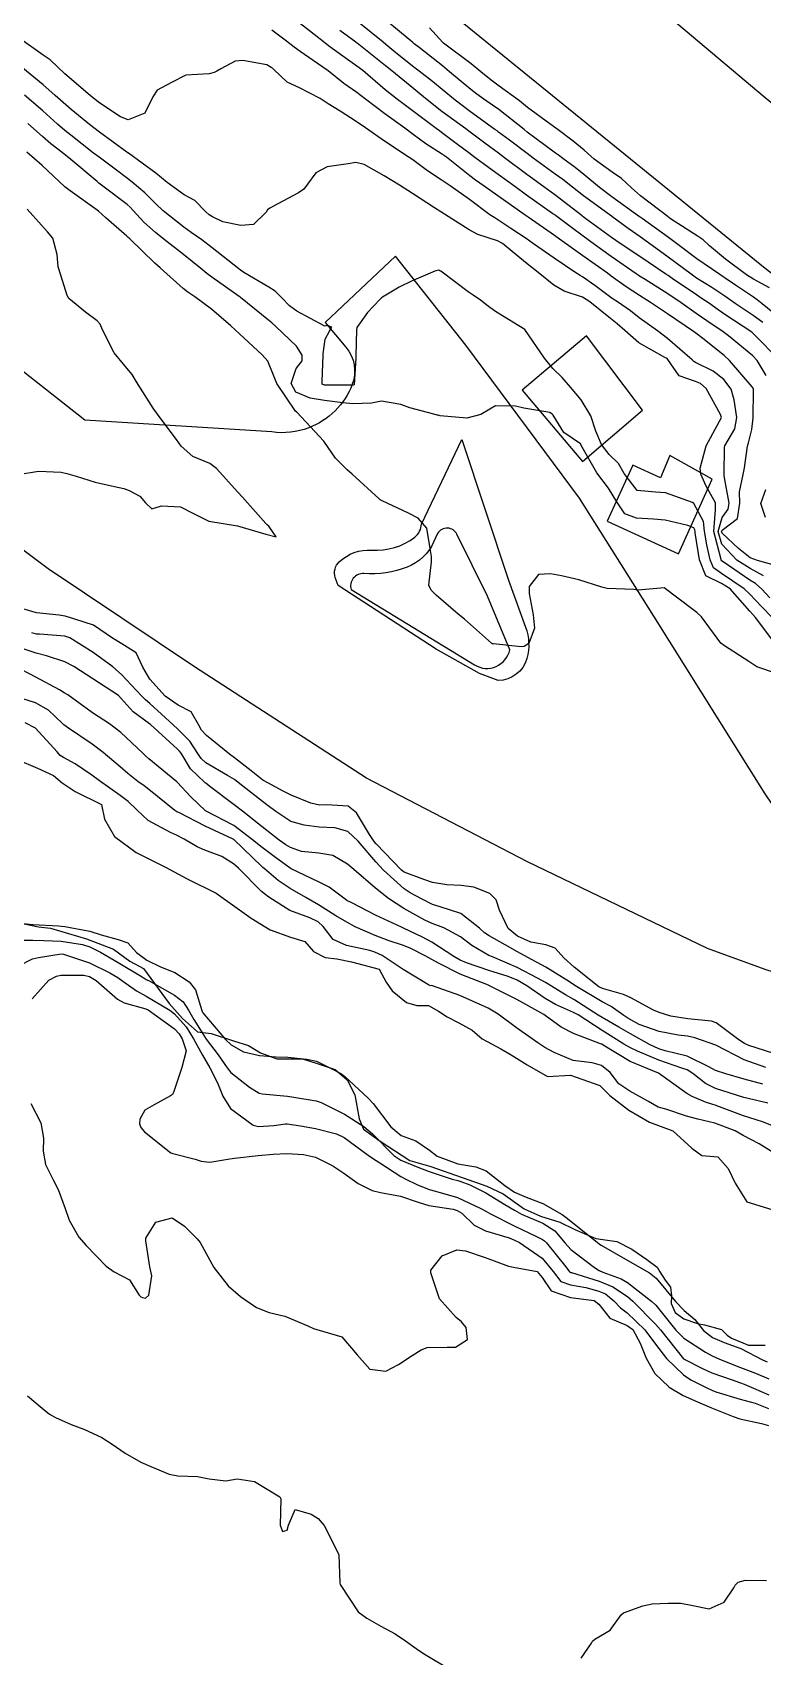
# Model space of a CAD drawing. Header units: metres. Extents: x 307586 to 320046, y 7427249 to 7434250.
# Drawn here: x 311993.5 to 312044.7, y 7431967 to 7432080.8 of the extents above; entities that cross this region are included whole.
import ezdxf

# ---------------------------------------------------------------- set-up
doc = ezdxf.new("R2010")
doc.units = ezdxf.units.M
doc.header["$MEASUREMENT"] = 0
for name, color, linetype in [('Area Verde e Lazer', 45, 'Continuous'), ('Curvas de Nivel 1m', 11, 'Continuous'), ('Curvas de Nivel 5m', 15, 'Continuous'), ('Edificações', 30, 'Continuous'), ('Hidrografia', 140, 'Continuous'), ('Vias Primárias', 230, 'Continuous'), ('Vias Secundárias', 230, 'Continuous')]:
    doc.layers.add(name, color=color, linetype=linetype)

msp = doc.modelspace()

# ---------------------------------------------------------------- linework, layer by layer
at = {"layer": 'Area Verde e Lazer'}
msp.add_lwpolyline([(312021.93, 7432045.67), (312021.65, 7432045.05, -0.197548), (312019.8, 7432043.31, -0.108846), (312016.76, 7432042.86, 0.524206), (312015.86, 7432041.73), (312024.52, 7432036.45, 0.517773), (312026.99, 7432037.52), (312025.42, 7432041.28), (312023.28, 7432045.61, 0.59325)], format="xyb", close=True, dxfattribs=at)
at = {"layer": 'Curvas de Nivel 1m', "flags": 128}
for points, elevation in [([(312044.98, 7432056.73), (312044.35, 7432057.78), (312044.03, 7432058.11), (312042.34, 7432059.51), (312042.05, 7432059.74), (312041.96, 7432059.8), (312040.81, 7432060.57), (312040.07, 7432061.09), (312039.02, 7432061.84), (312038.08, 7432062.47), (312036.48, 7432063.47), (312036.09, 7432063.71), (312035.99, 7432063.77), (312035.85, 7432063.87), (312034.11, 7432065.07), (312032.94, 7432065.91), (312032.13, 7432066.5), (312031.31, 7432067.1), (312030.2, 7432067.95), (312030.14, 7432067.99), (312030.02, 7432068.08), (312028.16, 7432069.37), (312027.34, 7432069.98), (312026.18, 7432070.83), (312025.5, 7432071.31), (312024.53, 7432072.01), (312024.34, 7432072.16), (312024.2, 7432072.27), (312023.24, 7432072.99), (312022.21, 7432073.76), (312022.05, 7432073.88), (312021.82, 7432074.05), (312020.23, 7432075.25), (312019.12, 7432076.08), (312018.25, 7432076.77), (312016.68, 7432078.11), (312016.27, 7432078.42), (312015.27, 7432079.12), (312014.28, 7432079.85), (312013.91, 7432080.14), (312012.3, 7432081.39)], 726), ([(312045.99, 7432057.75), (312044.05, 7432059.71), (312043.97, 7432059.78), (312042.07, 7432061.02), (312041.6, 7432061.34), (312040.92, 7432061.82), (312040.42, 7432062.17), (312040.08, 7432062.39), (312038.39, 7432063.54), (312038.09, 7432063.74), (312037.93, 7432063.85), (312036.11, 7432065.07), (312034.88, 7432065.89), (312034.43, 7432066.2), (312034.13, 7432066.41), (312032.33, 7432067.73), (312032.14, 7432067.87), (312032.11, 7432067.89), (312032.07, 7432067.92), (312030.16, 7432069.39), (312029.39, 7432069.96), (312028.18, 7432070.83), (312026.63, 7432071.99), (312026.2, 7432072.31), (312025.23, 7432073.03), (312024.21, 7432073.8), (312023.91, 7432074.02), (312022.23, 7432075.25), (312021.19, 7432076.06), (312020.67, 7432076.48), (312020.25, 7432076.82), (312018.71, 7432078.09), (312018.27, 7432078.45), (312016.64, 7432079.76), (312016.29, 7432080.03), (312016.24, 7432080.06), (312016.18, 7432080.11), (312015.07, 7432080.91)], 727), ([(312044.74, 7432060.45), (312044.06, 7432060.94), (312042.81, 7432061.79), (312042.08, 7432062.3), (312041.17, 7432062.9), (312040.09, 7432063.57), (312039.71, 7432063.83), (312038.11, 7432065.04), (312036.98, 7432065.86), (312036.13, 7432066.45), (312035.29, 7432067.04), (312034.14, 7432067.89), (312034.13, 7432067.9), (312032.16, 7432069.33), (312031.39, 7432069.93), (312030.7, 7432070.47), (312030.18, 7432070.85), (312028.63, 7432071.97), (312028.2, 7432072.29), (312026.96, 7432073.23), (312026.21, 7432073.8), (312026.1, 7432073.88), (312025.95, 7432073.99), (312024.23, 7432075.22), (312023.16, 7432076.03), (312022.25, 7432076.78), (312021.56, 7432077.35), (312020.64, 7432078.06), (312020.27, 7432078.35), (312019, 7432079.36), (312018.29, 7432079.94), (312018.11, 7432080.09), (312016.31, 7432081.56)], 728), ([(312045.45, 7432061.15), (312044.69, 7432061.77), (312044.35, 7432062.05), (312044.08, 7432062.24), (312042.82, 7432063.06), (312042.09, 7432063.56), (312041.95, 7432063.66), (312041.72, 7432063.81), (312040.11, 7432064.91), (312038.88, 7432065.84), (312038.13, 7432066.41), (312036.27, 7432067.74), (312036.14, 7432067.83), (312036.12, 7432067.85), (312036.08, 7432067.87), (312034.16, 7432069.25), (312033.29, 7432069.91), (312032.18, 7432070.82), (312031.57, 7432071.31), (312030.7, 7432071.94), (312030.41, 7432072.17), (312030.2, 7432072.33), (312028.85, 7432073.32), (312028.21, 7432073.8), (312028, 7432073.97), (312026.23, 7432075.37), (312025.34, 7432076), (312024.69, 7432076.45), (312024.25, 7432076.79), (312022.76, 7432078.03), (312022.27, 7432078.43), (312020.63, 7432079.73), (312020.29, 7432079.99), (312020.19, 7432080.07), (312018.31, 7432081.63)], 729), ([(312044.79, 7432042.71), (312043.85, 7432043.21), (312042.92, 7432043.79), (312041.87, 7432044.91), (312041.61, 7432045.8), (312041.89, 7432046.79), (312042.32, 7432047.37), (312042.38, 7432047.8), (312042.03, 7432049.7), (312042.02, 7432049.8), (312042.04, 7432051.71), (312042.07, 7432051.8), (312042.77, 7432052.99), (312042.91, 7432053.79), (312042.74, 7432055.04), (312042.51, 7432055.79), (312042.01, 7432056.47), (312041.26, 7432057.05), (312040.02, 7432057.66), (312039.91, 7432057.72), (312039.78, 7432057.83), (312038.05, 7432059.34), (312037.35, 7432059.86), (312036.06, 7432060.79), (312035.45, 7432061.26), (312034.54, 7432061.89), (312034.25, 7432062.08), (312034.08, 7432062.2), (312032.95, 7432063.04), (312032.09, 7432063.65), (312031.92, 7432063.75), (312031.62, 7432063.93), (312030.11, 7432064.96), (312028.65, 7432065.96), (312028.13, 7432066.33), (312027.06, 7432067.05), (312026.14, 7432067.65), (312025.93, 7432067.78), (312025.6, 7432068), (312024.16, 7432069.07), (312022.81, 7432070.03), (312022.18, 7432070.46), (312021.22, 7432071.09), (312020.19, 7432071.85), (312019.87, 7432072.07), (312018.2, 7432073.17), (312016.87, 7432074.1), (312016.22, 7432074.55), (312015.1, 7432075.26), (312014.24, 7432075.79), (312013.69, 7432076.15), (312012.25, 7432076.9), (312011.38, 7432077.3), (312010.43, 7432078.19), (312010.34, 7432078.27), (312010.26, 7432078.32), (312009.95, 7432078.51), (312008.27, 7432078.82), (312007.73, 7432078.76), (312006.73, 7432078.23), (312006.43, 7432078.06), (312006.26, 7432077.97), (312005.9, 7432077.88), (312004.26, 7432077.79), (312003.25, 7432077.28), (312002.25, 7432076.74), (312001.94, 7432076.28), (312001.4, 7432075.12), (312000.22, 7432074.65), (311999.68, 7432074.86), (311998.24, 7432075.83), (311997.58, 7432076.34), (311996.25, 7432077.48), (311995.78, 7432077.88), (311995.27, 7432078.36), (311994.75, 7432078.86), (311994.27, 7432079.18), (311992.54, 7432080.4)], 724), ([(312045.23, 7432041.16), (312044.66, 7432041.77), (312044.22, 7432042.16), (312043.84, 7432042.4), (312041.96, 7432043.69), (312041.85, 7432043.76), (312041.83, 7432043.78), (312041.82, 7432043.8), (312041.81, 7432043.85), (312041.3, 7432045.81), (312041.42, 7432047.33), (312041.43, 7432047.81), (312040.76, 7432048.98), (312040.4, 7432049.82), (312040.35, 7432050.24), (312040.76, 7432051.82), (312041.69, 7432053.53), (312041.83, 7432053.8), (312041.77, 7432054.01), (312040.76, 7432055.82), (312040.37, 7432056.18), (312040.01, 7432056.31), (312038.88, 7432056.71), (312038.08, 7432057.85), (312038.02, 7432057.92), (312037.87, 7432058), (312036.04, 7432059.02), (312035.05, 7432059.89), (312034.53, 7432060.36), (312034.06, 7432060.73), (312032.61, 7432061.91), (312032.08, 7432062.22), (312030.8, 7432062.66), (312030.08, 7432063.06), (312028.97, 7432063.96), (312028.1, 7432064.66), (312026.47, 7432065.99), (312026.12, 7432066.17), (312024.75, 7432066.63), (312024.13, 7432066.94), (312022.41, 7432068.04), (312022.15, 7432068.2), (312021.71, 7432068.49), (312020.16, 7432069.5), (312019.25, 7432070.08), (312018.18, 7432070.73), (312016.77, 7432071.52), (312016.19, 7432071.67), (312015.65, 7432071.58), (312014.19, 7432071.37), (312013.39, 7432070.94), (312012.81, 7432070.15), (312012.54, 7432069.79), (312012.16, 7432069.53), (312010.73, 7432068.76), (312010.15, 7432068.46), (312010, 7432068.34), (312009.91, 7432068.19), (312009.02, 7432067.32), (312008.13, 7432067.25), (312006.85, 7432067.51), (312006.14, 7432067.85), (312005.91, 7432068), (312005.64, 7432068.24), (312004.9, 7432069), (312004.15, 7432069.4), (312002.95, 7432070.27), (312002.17, 7432070.93), (312000.24, 7432072.31), (312000.21, 7432072.33), (312000.19, 7432072.34), (312000.13, 7432072.38), (311998.21, 7432073.79), (311997.5, 7432074.34), (311996.23, 7432075.38), (311995.1, 7432076.37), (311994.65, 7432076.77), (311994.25, 7432077.1), (311992.69, 7432078.4)], 723), ([(312045.42, 7432039.76), (312044.63, 7432040.58), (312043.83, 7432041.42), (312043.44, 7432041.78), (312041.84, 7432042.86), (312041.28, 7432043.25), (312041.05, 7432043.81), (312040.81, 7432044.87), (312040.65, 7432045.82), (312040.57, 7432046.5), (312039.9, 7432047.76), (312039.81, 7432047.83), (312037.91, 7432048.52), (312037.2, 7432048.57), (312035.92, 7432048.68), (312035.01, 7432049.88), (312034.62, 7432050.57), (312033.95, 7432051.2), (312033.42, 7432051.91), (312033.03, 7432052.84), (312032.67, 7432053.91), (312031.99, 7432055.04), (312031.25, 7432055.93), (312030.66, 7432056.59), (312030.02, 7432057.24), (312029.42, 7432057.96), (312028.05, 7432059.97), (312026.06, 7432061.18), (312025.58, 7432061.51), (312024.93, 7432062.01), (312024.43, 7432062.37), (312024.08, 7432062.6), (312022.15, 7432064.04), (312022.09, 7432064.08), (312022.01, 7432064.12), (312021.73, 7432064.05), (312020.09, 7432063.34), (312019.24, 7432062.92), (312018.07, 7432062.24), (312017.99, 7432062.18), (312017.89, 7432062.09), (312017.01, 7432061.15), (312016.26, 7432060.11), (312016.23, 7432059.93), (312016.18, 7432058.11), (312016.18, 7432057.95), (312016.08, 7432056.11), (312016.05, 7432056.06), (312016, 7432056.05), (312014.07, 7432056.07), (312014, 7432056.07), (312013.83, 7432056.14), (312013.82, 7432056.33), (312013.91, 7432058.14), (312013.91, 7432058.26), (312014.04, 7432059.28), (312014.34, 7432059.84), (312014.5, 7432060.13), (312014.17, 7432060.25), (312014.05, 7432060.2), (312013.98, 7432060.21), (312012.06, 7432061.25), (312011.53, 7432061.63), (312010.99, 7432062.18), (312010.54, 7432062.65), (312010.08, 7432062.92), (312008.34, 7432063.95), (312008.09, 7432064.13), (312007.99, 7432064.21), (312006.11, 7432065.68), (312005.38, 7432066.24), (312004.64, 7432066.77), (312004.13, 7432067.13), (312002.67, 7432068.27), (312002.15, 7432068.77), (312001.4, 7432069.53), (312000.5, 7432070.3), (312000.17, 7432070.55), (311999.3, 7432071.19), (311998.19, 7432072.03), (311997.8, 7432072.33), (311996.21, 7432073.58), (311995.78, 7432073.92), (311995.26, 7432074.36), (311994.23, 7432075.28), (311992.94, 7432076.39)], 722), ([(312045.65, 7432037.89), (312044.22, 7432039.77), (312044.03, 7432039.99), (312043.82, 7432040.23), (312042.44, 7432041.79), (312041.84, 7432042.15), (312040.74, 7432042.71), (312040.29, 7432043.82), (312040, 7432045.71), (312039.99, 7432045.83), (312039.98, 7432045.92), (312039.89, 7432046.06), (312039.49, 7432046.23), (312037.89, 7432046.61), (312037.08, 7432046.67), (312035.89, 7432046.73), (312035.05, 7432047.04), (312034.51, 7432047.89), (312033.92, 7432048.84), (312033.09, 7432049.91), (312031.98, 7432051.89), (312031.97, 7432051.92), (312031.95, 7432051.94), (312030.77, 7432052.74), (312030.03, 7432053.95), (312029.97, 7432054.02), (312029.79, 7432054.14), (312027.98, 7432054.45), (312027.38, 7432054.58), (312025.98, 7432054.62), (312025.58, 7432054.39), (312024.97, 7432054.01), (312023.97, 7432053.75), (312022.1, 7432053.91), (312021.97, 7432053.95), (312021.9, 7432053.97), (312021.67, 7432054.04), (312019.98, 7432054.47), (312019.35, 7432054.7), (312017.99, 7432054.95), (312017.28, 7432054.8), (312015.98, 7432054.76), (312015.28, 7432054.83), (312013.99, 7432054.98), (312012.98, 7432055.16), (312011.99, 7432055.56), (312011.66, 7432056.17), (312012.01, 7432057.24), (312012.42, 7432057.76), (312012.43, 7432058.16), (312012.03, 7432058.8), (312010.58, 7432060.18), (312010.29, 7432060.43), (312010.06, 7432060.62), (312008.1, 7432062.21), (312008.07, 7432062.23), (312008.01, 7432062.28), (312006.09, 7432063.63), (312005.74, 7432063.89), (312005.31, 7432064.24), (312004.11, 7432065.22), (312002.75, 7432066.27), (312002.13, 7432066.77), (312001.33, 7432067.48), (312000.57, 7432068.3), (312000.36, 7432068.53), (312000.15, 7432068.72), (311998.54, 7432069.94), (311998.16, 7432070.23), (311998.04, 7432070.33), (311996.19, 7432071.87), (311995.58, 7432072.36), (311994.8, 7432072.97), (311994.2, 7432073.48), (311993.19, 7432074.39)], 721), ([(311992.51, 7432049.8), (311993.92, 7432050.03), (311995.52, 7432049.96), (311995.92, 7432049.88), (311996.58, 7432049.68), (311997.91, 7432049.27), (311999.26, 7432048.97), (311999.91, 7432048.81), (312000.29, 7432048.69), (312001.03, 7432048.29), (312001.43, 7432047.81), (312001.89, 7432047.4), (312002.57, 7432047.6), (312003.9, 7432047.53), (312004.75, 7432047.1), (312005.89, 7432046.52), (312007.88, 7432046.21), (312009.87, 7432045.61), (312010.61, 7432045.44), (312010.08, 7432046.19), (312009.98, 7432046.28), (312009.88, 7432046.37), (312008.23, 7432048.21), (312007.91, 7432048.57), (312006.41, 7432050.23), (312005.94, 7432050.56), (312004.75, 7432051.07), (312003.95, 7432051.78), (312003.6, 7432052.26), (312002.47, 7432053.78), (312002.09, 7432054.28), (312001.98, 7432054.44), (312000.81, 7432056.3), (312000.51, 7432056.8), (312000.01, 7432057.4), (311999.23, 7432058.32), (311998.43, 7432059.93), (311998.26, 7432060.33), (311998.05, 7432060.56), (311997.22, 7432061.17), (311996.07, 7432062.13), (311995.94, 7432062.35), (311995.5, 7432063.77), (311995.31, 7432064.36), (311995.24, 7432065.23), (311994.93, 7432066.37), (311994.56, 7432066.81), (311994.13, 7432067.28), (311993.14, 7432068.39)], 719), ([(312044.92, 7432046.79), (312044.6, 7432047.77), (312044.94, 7432048.74)], 726), ([(312045.45, 7432009.25), (312043.77, 7432009.78), (312043.55, 7432009.87), (312043.45, 7432009.92), (312043.06, 7432010.18), (312041.47, 7432011.36), (312041.14, 7432011.48), (312039.47, 7432011.64), (312038.29, 7432011.84), (312037.48, 7432012.09), (312037.07, 7432012.26), (312035.49, 7432013.13), (312034.97, 7432013.36), (312033.49, 7432013.77), (312033.23, 7432013.9), (312031.51, 7432015.27), (312030.79, 7432015.93), (312030.18, 7432016.6), (312029.53, 7432016.83), (312028.47, 7432017.03), (312027.54, 7432017.44), (312026.88, 7432017.98), (312026.28, 7432019.26), (312026.04, 7432019.99), (312025.58, 7432020.44), (312024.46, 7432020.89), (312023.58, 7432021), (312022.58, 7432021.04), (312021.58, 7432021.2), (312020.95, 7432021.41), (312019.59, 7432021.93), (312019.39, 7432022.07), (312017.61, 7432023.92), (312017.47, 7432024.09), (312017.16, 7432024.56), (312016.23, 7432026.1), (312015.65, 7432026.55), (312014.15, 7432026.64), (312013.65, 7432026.63), (312013.03, 7432026.77), (312011.65, 7432027.32), (312011.1, 7432027.61), (312010.01, 7432028.18), (312009.67, 7432028.38), (312008.84, 7432029.04), (312007.69, 7432029.95), (312007.34, 7432030.21), (312005.71, 7432031.51), (312005.36, 7432031.89), (312005.17, 7432032.24), (312004.63, 7432033.16), (312003.73, 7432033.64), (312002.82, 7432034.27), (312001.75, 7432035.46), (312001.26, 7432036.29), (312000.78, 7432037.3), (311999.78, 7432037.94), (311999.13, 7432038.32), (311997.79, 7432039.25), (311996.47, 7432039.67), (311995.8, 7432039.87), (311995.39, 7432039.95), (311993.8, 7432040.11), (311992.83, 7432040.39)], 719), ([(312044.94, 7432008.25), (312043.44, 7432008.78), (312041.45, 7432009.8), (312039.96, 7432010.33), (312039.46, 7432010.43), (312038.79, 7432010.51), (312037.46, 7432010.76), (312036.07, 7432011.26), (312035.47, 7432011.58), (312035.28, 7432011.69), (312035, 7432011.88), (312034.09, 7432012.51), (312033.48, 7432012.84), (312031.67, 7432013.92), (312031.49, 7432014.04), (312031.17, 7432014.25), (312029.51, 7432015.28), (312028.26, 7432015.96), (312027.53, 7432016.35), (312026.67, 7432016.84), (312025.54, 7432017.46), (312025.21, 7432017.67), (312024.86, 7432018), (312023.56, 7432019.03), (312022.1, 7432019.5), (312021.57, 7432019.66), (312020.8, 7432020.05), (312020, 7432020.48), (312019.58, 7432020.77), (312018.14, 7432022.08), (312017.6, 7432022.65), (312016.36, 7432024.1), (312015.62, 7432024.79), (312014.72, 7432025.03), (312013.63, 7432025.09), (312012.56, 7432025.22), (312011.63, 7432025.47), (312010.57, 7432026.18), (312010.05, 7432026.59), (312009.65, 7432026.88), (312007.94, 7432028.21), (312007.67, 7432028.42), (312007.18, 7432028.71), (312005.68, 7432029.59), (312005.34, 7432029.89), (312005.11, 7432030.24), (312004.55, 7432031.1), (312003.71, 7432031.96), (312003.37, 7432032.26), (312001.73, 7432033.74), (312001.44, 7432034), (312001.16, 7432034.29), (311999.76, 7432035.78), (311999.15, 7432036.32), (311997.77, 7432037.33), (311996.14, 7432038.35), (311995.78, 7432038.47), (311994.01, 7432038.6), (311993.79, 7432038.62), (311993.46, 7432038.71)], 718), ([(312044.73, 7432007.08), (312043.42, 7432007.43), (312042.14, 7432007.79), (312041.43, 7432008.04), (312040.95, 7432008.29), (312039.44, 7432009.03), (312037.88, 7432009.42), (312037.45, 7432009.54), (312036.78, 7432009.86), (312035.46, 7432010.6), (312034.65, 7432011.07), (312033.47, 7432011.74), (312033.2, 7432011.9), (312031.48, 7432013), (312030.9, 7432013.34), (312029.91, 7432013.94), (312029.5, 7432014.2), (312028.94, 7432014.51), (312027.51, 7432015.25), (312025.78, 7432015.99), (312025.52, 7432016.09), (312024.33, 7432016.8), (312023.54, 7432017.39), (312022.36, 7432018.03), (312021.55, 7432018.34), (312021.03, 7432018.57), (312019.56, 7432019.38), (312018.49, 7432020.08), (312017.58, 7432020.8), (312016.04, 7432022.11), (312015.6, 7432022.49), (312014.58, 7432023.1), (312013.6, 7432023.27), (312012.38, 7432023.38), (312011.61, 7432023.65), (312011.28, 7432023.84), (312010.82, 7432024.17), (312009.63, 7432025.11), (312008.23, 7432026.2), (312007.65, 7432026.65), (312005.96, 7432027.93), (312005.66, 7432028.16), (312005.62, 7432028.19), (312005.58, 7432028.23), (312004.6, 7432029.17), (312003.93, 7432030.26), (312003.83, 7432030.41), (312003.69, 7432030.56), (312001.78, 7432032.28), (312001.71, 7432032.33), (312000.58, 7432033.16), (311999.73, 7432034.11), (311999.54, 7432034.31), (311997.75, 7432035.48), (311996.41, 7432036.34), (311995.77, 7432036.68), (311994.49, 7432037.09), (311993.77, 7432037.28), (311992.44, 7432037.73)], 717), ([(312045.08, 7432005.75), (312043.7, 7432006.07), (312043.41, 7432006.14), (312042.9, 7432006.29), (312041.41, 7432006.78), (312040.72, 7432007.11), (312039.82, 7432007.82), (312039.43, 7432008.07), (312039.07, 7432008.19), (312037.44, 7432008.75), (312035.94, 7432009.38), (312035.45, 7432009.61), (312034.99, 7432009.88), (312034.04, 7432010.48), (312033.46, 7432010.83), (312031.79, 7432011.92), (312031.47, 7432012.09), (312030.2, 7432012.66), (312029.48, 7432013.08), (312028.18, 7432013.96), (312027.5, 7432014.35), (312026.87, 7432014.61), (312025.51, 7432015.05), (312023.95, 7432015.58), (312023.52, 7432015.76), (312023.06, 7432016.02), (312021.53, 7432017.02), (312020.87, 7432017.38), (312019.54, 7432018.01), (312019.4, 7432018.07), (312017.56, 7432018.92), (312015.91, 7432019.77), (312015.57, 7432019.95), (312015.34, 7432020.11), (312014.32, 7432020.87), (312013.58, 7432021.26), (312011.66, 7432022.16), (312011.59, 7432022.2), (312010.46, 7432023.03), (312009.61, 7432023.66), (312008.95, 7432024.2), (312007.63, 7432025.19), (312005.64, 7432026.23), (312004.62, 7432027.22), (312003.66, 7432028.23), (312003.64, 7432028.26), (312001.68, 7432029.88), (312001.46, 7432030.07), (312001.23, 7432030.29), (311999.7, 7432031.71), (311998.9, 7432032.32), (311997.72, 7432033.1), (311995.98, 7432034.35), (311995.74, 7432034.51), (311995.4, 7432034.7), (311993.75, 7432035.59), (311992.23, 7432036.4)], 716), ([(312045.36, 7432002.35), (312044.48, 7432002.88), (312043.37, 7432003.48), (312042.81, 7432003.79), (312041.38, 7432004.35), (312040.18, 7432004.62), (312039.39, 7432004.84), (312037.93, 7432005.31), (312037.4, 7432005.46), (312036.71, 7432005.86), (312035.41, 7432006.58), (312034.63, 7432007.09), (312034.04, 7432007.89), (312033.43, 7432008.38), (312032.78, 7432008.56), (312031.44, 7432008.74), (312030.1, 7432009.28), (312029.45, 7432009.65), (312028.95, 7432009.96), (312027.46, 7432011.01), (312026.17, 7432011.98), (312025.48, 7432012.39), (312024.37, 7432012.9), (312023.49, 7432013.28), (312021.56, 7432013.97), (312021.49, 7432013.98), (312021.42, 7432013.97), (312021.28, 7432014.04), (312019.51, 7432015.11), (312018.04, 7432016.08), (312017.53, 7432016.33), (312017.17, 7432016.45), (312015.53, 7432016.8), (312014.61, 7432017.2), (312013.91, 7432018.13), (312013.55, 7432018.46), (312012.97, 7432018.72), (312011.56, 7432019.24), (312010.09, 7432020.18), (312009.79, 7432020.4), (312009.58, 7432020.58), (312007.96, 7432022.21), (312007.6, 7432022.52), (312006.8, 7432023.02), (312005.61, 7432023.48), (312005.07, 7432023.7), (312004.16, 7432024.25), (312003.62, 7432024.52), (312003.19, 7432024.7), (312001.63, 7432025.55), (312000.82, 7432026.29), (312000.23, 7432026.88), (311999.65, 7432027.31), (311998.21, 7432028.32), (311997.67, 7432028.72), (311996.5, 7432029.52), (311995.68, 7432029.97), (311995.44, 7432030.11), (311995.23, 7432030.36), (311993.71, 7432032.02), (311992.99, 7432032.39)], 714), ([(311992.41, 7432018.39), (311993.54, 7432018.27), (311995.34, 7432018.16), (311995.54, 7432018.14), (311995.77, 7432018.12), (311997.54, 7432017.79), (311998.33, 7432017.53), (311999.53, 7432017.2), (312000.2, 7432016.97), (312000.81, 7432016.29), (312001.52, 7432015.76), (312002.48, 7432015.3), (312003.5, 7432014.91), (312004.51, 7432014.24), (312004.94, 7432013.69), (312005.38, 7432012.23), (312005.41, 7432012.17), (312005.47, 7432012.08), (312007.05, 7432010.21), (312007.45, 7432009.82), (312008.31, 7432009.33), (312009.44, 7432009.07), (312010.61, 7432008.99), (312011.43, 7432008.97), (312012.76, 7432008.82), (312013.43, 7432008.69), (312014.56, 7432008.12), (312015.13, 7432007.82), (312015.42, 7432007.62), (312017.05, 7432006.09), (312017.4, 7432005.71), (312018.64, 7432004.08), (312019.37, 7432003.48), (312020.41, 7432003.1), (312021.36, 7432002.45), (312021.9, 7432002.03), (312023.35, 7432001.49), (312024.62, 7432001.28), (312025.34, 7432001), (312026.64, 7431999.98), (312027.33, 7431999.51), (312028.13, 7431999.15), (312029.31, 7431998.72), (312030.66, 7431997.93), (312031.03, 7431997.66), (312031.3, 7431997.44), (312033.23, 7431995.9), (312033.28, 7431995.86), (312033.39, 7431995.79), (312035.27, 7431994.72), (312036.79, 7431993.85), (312037.25, 7431993.47), (312038.61, 7431991.84), (312039.23, 7431991.2), (312039.98, 7431990.58), (312040.57, 7431989.81), (312041.21, 7431989.32), (312042.02, 7431988.97), (312043.19, 7431988.54), (312044.72, 7431987.76), (312045.04, 7431987.61)], 714), ([(311992.54, 7432015.36), (311993.52, 7432015.86), (311993.93, 7432015.96), (311995.52, 7432016.2), (311995.69, 7432016.18), (311997.51, 7432015.57), (311998.94, 7432014.87), (311999.5, 7432014.55), (311999.85, 7432014.3), (312000.81, 7432013.62), (312001.48, 7432013.25), (312003.15, 7432012.26), (312003.47, 7432012), (312004.3, 7432011.08), (312004.81, 7432010.24), (312005.44, 7432009.11), (312005.96, 7432008.22), (312006.48, 7432007.16), (312006.86, 7432006.22), (312007.39, 7432005.37), (312008.99, 7432004.19), (312009.37, 7432004.1), (312010.43, 7432004.17), (312011.25, 7432004.29), (312011.37, 7432004.29), (312012.3, 7432004.15), (312013.37, 7432003.96), (312014.84, 7432003.6), (312015.37, 7432003.34), (312017.05, 7432002.09), (312017.35, 7432001.88), (312017.88, 7432001.55), (312019.34, 7432000.61), (312019.69, 7432000.42), (312020.48, 7432000.05), (312021.33, 7431999.7), (312021.78, 7431999.58), (312023.32, 7431999.12), (312024.95, 7431998.35), (312025.31, 7431998.16), (312025.64, 7431997.99), (312027.29, 7431997.15), (312028.86, 7431996.39), (312029.29, 7431996.19), (312029.43, 7431996.1), (312029.57, 7431995.95), (312030.91, 7431994.27), (312031.19, 7431993.92), (312031.22, 7431993.89), (312031.25, 7431993.88), (312031.31, 7431993.87), (312033.25, 7431993.26), (312034.22, 7431992.86), (312035.24, 7431992.2), (312035.62, 7431991.87), (312037.22, 7431990.26), (312037.57, 7431989.85), (312039.18, 7431987.83), (312040.51, 7431987.14), (312041.17, 7431986.85), (312042.6, 7431986.35), (312043.17, 7431986.15), (312043.44, 7431986.05), (312044.09, 7431985.77), (312045.16, 7431985.29)], 716), ([(311993.48, 7432013.05), (311994.65, 7432014.36), (311995.2, 7432014.65), (311995.5, 7432014.71), (311997.11, 7432014.72), (311997.5, 7432014.61), (311997.98, 7432014.33), (311999.48, 7432013.03), (311999.94, 7432012.77), (312001.47, 7432012.35), (312001.62, 7432012.28), (312003.46, 7432010.96), (312003.81, 7432010.6), (312004.02, 7432010.25), (312004.29, 7432009.4), (312003.98, 7432008.25), (312003.41, 7432006.48), (312003.32, 7432006.34), (312003.2, 7432006.26), (312002.04, 7432005.62), (312001.39, 7432005.24), (312001.04, 7432004.63), (312001.02, 7432004.29), (312001.11, 7432004.03), (312001.37, 7432003.74), (312003.21, 7432002.26), (312003.35, 7432002.21), (312004.92, 7432001.81), (312005.35, 7432001.67), (312005.96, 7432001.61), (312007.35, 7432001.83), (312007.68, 7432001.88), (312009.35, 7432002.07), (312010.4, 7432002.17), (312011.35, 7432002.21), (312012.53, 7432002.15), (312013.35, 7432001.96), (312014.58, 7432001.36), (312015.34, 7432000.84), (312016.35, 7432000.1), (312017.33, 7431999.61), (312017.92, 7431999.49), (312019.32, 7431999.22), (312020.56, 7431998.8), (312021.31, 7431998.58), (312023.03, 7431998.3), (312023.31, 7431998.22), (312023.62, 7431998.02), (312024.48, 7431997.19), (312025.29, 7431996.8), (312026.95, 7431996.31), (312027.28, 7431996.17), (312027.67, 7431995.97), (312029.27, 7431994.88), (312030.04, 7431993.94), (312030.56, 7431993.24), (312031.24, 7431993), (312032.33, 7431992.82), (312033.24, 7431992.57), (312033.71, 7431992.37), (312034.28, 7431991.88), (312034.75, 7431991.39), (312035.22, 7431991.05), (312036.47, 7431989.86), (312037.2, 7431988.86), (312037.98, 7431987.84), (312039.17, 7431986.69), (312039.69, 7431986.35), (312040.77, 7431985.81), (312041.16, 7431985.62), (312041.44, 7431985.51), (312043.15, 7431985), (312044.2, 7431984.72), (312045.14, 7431984.35)], 717), ([(311993.39, 7432005.71), (311994.09, 7432004.37), (311994.28, 7432003.28), (311994.27, 7432002.37), (311994.42, 7432001.44), (311994.97, 7432000.36), (311995.32, 7431999.68), (311995.79, 7431998.35), (311996.09, 7431997.54), (311996.76, 7431996.34), (311997.27, 7431995.76), (311998.67, 7431994.32), (311999.25, 7431993.91), (312000.32, 7431993.37), (312001, 7431992.28), (312001.11, 7431992.16), (312001.23, 7431992.11), (312001.43, 7431992.08), (312001.66, 7431992.28), (312001.87, 7431993.65), (312001.75, 7431994.28), (312001.45, 7431996.1), (312001.47, 7431996.28), (312002.16, 7431997.41), (312003.3, 7431997.7), (312004.17, 7431997.12), (312005.07, 7431996.23), (312005.28, 7431995.97), (312006.24, 7431994.22), (312007.24, 7431992.95), (312008.11, 7431992.2), (312009.23, 7431991.43), (312010.12, 7431991.08), (312011.22, 7431990.81), (312012.82, 7431990.14), (312013.21, 7431989.94), (312013.46, 7431989.88), (312015.2, 7431989.37), (312016.29, 7431988.1), (312017.17, 7431987.1), (312018.3, 7431986.96), (312019.18, 7431987.43), (312020.14, 7431988.06), (312020.77, 7431988.46), (312021.19, 7431988.62), (312022.59, 7431988.63), (312023.19, 7431988.64), (312024.03, 7431989.18), (312023.94, 7431990.01), (312023.61, 7431990.41), (312023.22, 7431990.71), (312022.05, 7431992.03), (312021.45, 7431993.84), (312021.46, 7431994.04), (312022.25, 7431995.05), (312023.27, 7431995.47), (312023.88, 7431995.4), (312025.27, 7431994.93), (312026.91, 7431994.32), (312027.26, 7431994.24), (312028.92, 7431993.95), (312029.25, 7431993.53), (312029.89, 7431992.59), (312031.24, 7431992.13), (312032.9, 7431991.9), (312033.23, 7431991.66), (312034.01, 7431990.68), (312035.22, 7431990.17), (312035.62, 7431989.87), (312036.14, 7431988.92), (312036.55, 7431987.86), (312037.17, 7431986.79), (312038.16, 7431985.84), (312039.15, 7431985.25), (312040.16, 7431984.81), (312041.14, 7431984.39), (312042.67, 7431983.78), (312043.13, 7431983.62), (312044.65, 7431983.28), (312045.13, 7431983.15)], 718), ([(311993.15, 7431985.23), (311994.18, 7431984.36), (311994.71, 7431983.94), (311995.13, 7431983.7), (311996.23, 7431983.23), (311997.12, 7431982.9), (311998.38, 7431982.32), (311999.11, 7431981.84), (312000, 7431981.2), (312001.1, 7431980.58), (312001.8, 7431980.27), (312003.09, 7431979.74), (312003.71, 7431979.62), (312005.08, 7431979.57), (312005.9, 7431979.41), (312007.08, 7431979.28), (312007.87, 7431979.41), (312009.08, 7431979.23), (312010.85, 7431978.16), (312010.92, 7431978.02), (312010.89, 7431976.16), (312011.04, 7431975.72), (312011.38, 7431975.82), (312011.47, 7431976.16), (312011.94, 7431977.27), (312013.05, 7431976.93), (312013.55, 7431976.64), (312013.97, 7431976.13), (312015.01, 7431974.11), (312015.07, 7431972.11), (312015.1, 7431972), (312016.35, 7431970.1), (312016.97, 7431969.65), (312017.94, 7431969.09), (312018.95, 7431968.54), (312019.67, 7431968.06), (312020.42, 7431967.53), (312020.93, 7431967.18), (312022.86, 7431966.02)], 719), ([(312031.99, 7431966.85), (312032.72, 7431967.9), (312032.8, 7431968.04), (312032.95, 7431968.17), (312034.04, 7431968.8), (312034.81, 7431969.87), (312034.97, 7431970.01), (312036.32, 7431970.52), (312036.98, 7431970.65), (312038.11, 7431970.71), (312038.98, 7431970.7), (312039.72, 7431970.56), (312040.98, 7431970.29), (312042.02, 7431970.76), (312042.71, 7431971.78), (312042.81, 7431971.96), (312043, 7431972.16), (312043.53, 7431972.3), (312045, 7431972.28)], 719)]:
    msp.add_lwpolyline(points, dxfattribs=dict(at, elevation=elevation))
at = {"layer": 'Curvas de Nivel 5m', "flags": 128}
for points, elevation in [([(312045.54, 7432043.45), (312044.36, 7432043.77), (312043.86, 7432043.96), (312043.03, 7432044.62), (312041.88, 7432045.7), (312041.85, 7432045.8), (312041.88, 7432045.89), (312042.96, 7432046.72), (312043.13, 7432047.79), (312043.11, 7432048.59), (312043.36, 7432049.79), (312043.46, 7432050.26), (312043.67, 7432051.78), (312043.73, 7432052.01), (312043.96, 7432052.95), (312044.07, 7432053.78), (312044.09, 7432055.69), (312044.09, 7432055.78), (312044.07, 7432055.84), (312044, 7432055.94), (312042.41, 7432057.8), (312042.03, 7432058.15), (312040.53, 7432059.34), (312040.05, 7432059.71), (312039.87, 7432059.83), (312038.06, 7432061.05), (312036.86, 7432061.86), (312036.08, 7432062.35), (312035.15, 7432062.95), (312034.09, 7432063.71), (312033.84, 7432063.9), (312032.11, 7432065.13), (312030.98, 7432065.94), (312030.48, 7432066.3), (312030.13, 7432066.55), (312028.28, 7432067.83), (312028.14, 7432067.92), (312028.07, 7432067.97), (312026.16, 7432069.32), (312025.2, 7432070), (312024.59, 7432070.43), (312024.18, 7432070.73), (312022.54, 7432072.04), (312022.2, 7432072.28), (312021.11, 7432072.97), (312020.21, 7432073.63), (312019.62, 7432074.08), (312018.23, 7432075.08), (312016.88, 7432076.1), (312016.25, 7432076.57), (312015.34, 7432077.21), (312014.26, 7432078.09), (312014.19, 7432078.14), (312012.28, 7432079.44), (312011.86, 7432079.75), (312011.33, 7432080.17), (312010.29, 7432080.94)], 725), ([(312045.21, 7432062.89), (312044.09, 7432063.49), (312043.59, 7432063.79), (312042.11, 7432064.89), (312041.01, 7432065.82), (312040.56, 7432066.25), (312040.13, 7432066.53), (312038.26, 7432067.73), (312038.14, 7432067.82), (312038.1, 7432067.85), (312036.16, 7432069.33), (312035.53, 7432069.88), (312034.82, 7432070.54), (312034.18, 7432071), (312032.92, 7432071.91), (312032.2, 7432072.53), (312031.44, 7432073.16), (312030.39, 7432073.95), (312030.21, 7432074.08), (312029.8, 7432074.37), (312028.24, 7432075.53), (312027.66, 7432075.98), (312026.25, 7432077.02), (312025.69, 7432077.43), (312024.97, 7432078.01), (312024.27, 7432078.59), (312022.33, 7432080.04), (312022.29, 7432080.08), (312021.35, 7432081.1)], 730), ([(312045.76, 7432035.82), (312044.32, 7432036.32), (312043.77, 7432036.69), (312042.04, 7432037.8), (312041.79, 7432037.99), (312040.43, 7432039.82), (312040.11, 7432040.12), (312039.82, 7432040.33), (312037.83, 7432041.85), (312036, 7432041.7), (312035.83, 7432041.72), (312035.69, 7432041.74), (312033.83, 7432041.82), (312033.45, 7432041.9), (312031.84, 7432042.42), (312030.61, 7432042.71), (312029.84, 7432042.84), (312029.01, 7432042.79), (312028.36, 7432041.96), (312028.34, 7432041.45), (312028.62, 7432039.96), (312028.72, 7432039.04), (312028.33, 7432037.96), (312028, 7432037.75), (312027.78, 7432037.73), (312025.84, 7432037.93), (312025.78, 7432037.93), (312025.74, 7432037.95), (312025.7, 7432037.99), (312023.81, 7432039.66), (312023.37, 7432040.02), (312021.83, 7432041.35), (312021.48, 7432041.69), (312021.31, 7432042.05), (312021.49, 7432043.69), (312021.5, 7432044.05), (312021.44, 7432044.47), (312021.18, 7432046.05), (312020.57, 7432046.74), (312019.89, 7432047.1), (312018.03, 7432047.96), (312017.9, 7432048.03), (312017.83, 7432048.09), (312015.93, 7432049.82), (312015.58, 7432050.12), (312014.77, 7432050.95), (312013.95, 7432052.14), (312012.05, 7432054.16), (312011.97, 7432054.24), (312010.65, 7432056.18), (312010.46, 7432056.64), (312010.02, 7432057.74), (312009.62, 7432058.19), (312008.04, 7432059.67), (312007.43, 7432060.22), (312006.06, 7432061.39), (312004.9, 7432062.25), (312004.4, 7432062.58), (312004.08, 7432062.84), (312002.46, 7432064.28), (312002.1, 7432064.61), (312000.33, 7432066.31), (312000.23, 7432066.41), (312000.12, 7432066.5), (311998.66, 7432067.8), (311998.14, 7432068.25), (311998.04, 7432068.33), (311996.16, 7432069.69), (311995.78, 7432069.97), (311995.35, 7432070.36), (311994.18, 7432071.45), (311993.12, 7432072.39)], 720), ([(312045.38, 7432004.18), (312044.71, 7432004.44), (312043.39, 7432004.86), (312041.71, 7432005.49), (312041.4, 7432005.6), (312041.24, 7432005.64), (312040.73, 7432005.81), (312039.78, 7432006.2), (312039.41, 7432006.42), (312037.42, 7432007.85), (312035.43, 7432008.66), (312033.54, 7432009.81), (312033.45, 7432009.87), (312033.36, 7432009.9), (312031.46, 7432010.62), (312030.6, 7432011.07), (312029.47, 7432011.88), (312029.38, 7432011.95), (312027.48, 7432013), (312025.52, 7432013.99), (312025.49, 7432014), (312023.5, 7432014.77), (312022, 7432015.55), (312021.52, 7432015.82), (312021.09, 7432016.05), (312020.04, 7432016.58), (312019.53, 7432016.79), (312018.47, 7432017.15), (312017.54, 7432017.48), (312016.15, 7432018.1), (312015.55, 7432018.42), (312014.79, 7432018.88), (312013.57, 7432019.64), (312012.69, 7432020.15), (312011.58, 7432020.78), (312010.75, 7432021.34), (312009.75, 7432022.19), (312009.67, 7432022.26), (312009.59, 7432022.32), (312007.64, 7432024.21), (312007.61, 7432024.23), (312007.58, 7432024.25), (312005.63, 7432025.15), (312003.82, 7432026.08), (312003.64, 7432026.17), (312003.49, 7432026.26), (312001.66, 7432027.72), (312001.35, 7432027.97), (312000.91, 7432028.29), (312000.2, 7432028.84), (311999.67, 7432029.32), (311998.47, 7432030.32), (311997.69, 7432030.89), (311996.03, 7432032.02), (311995.71, 7432032.26), (311995.61, 7432032.35), (311994.64, 7432033.29), (311993.73, 7432033.8), (311991.8, 7432034.4)], 715), ([(311992.75, 7432017.17), (311993.53, 7432017.17), (311994.31, 7432017.15), (311995.53, 7432017.1), (311997.01, 7432016.86), (311997.53, 7432016.7), (311998.28, 7432016.32), (311999.51, 7432015.6), (312001.2, 7432014.59), (312001.49, 7432014.41), (312001.73, 7432014.28), (312003.48, 7432013.32), (312004.08, 7432012.85), (312004.45, 7432012.25), (312004.83, 7432011.6), (312005.46, 7432010.6), (312005.69, 7432010.23), (312006.53, 7432009.13), (312007.17, 7432008.21), (312007.42, 7432007.89), (312008.74, 7432006.87), (312009.41, 7432006.45), (312009.61, 7432006.39), (312011.4, 7432006.22), (312011.84, 7432006.16), (312013.4, 7432005.9), (312013.75, 7432005.79), (312015.39, 7432004.97), (312016.76, 7432004.1), (312017.37, 7432003.58), (312018.86, 7432002.07), (312019.35, 7432001.75), (312020.55, 7432001.26), (312021.34, 7432000.96), (312022.94, 7432000.42), (312023.34, 7432000.31), (312023.56, 7432000.25), (312024.18, 7432000.01), (312025.32, 7431999.45), (312026.65, 7431998.64), (312027.31, 7431998.23), (312027.81, 7431997.96), (312029.3, 7431997.32), (312030.14, 7431996.79), (312030.88, 7431995.93), (312031.28, 7431995.48), (312032.94, 7431994.22), (312033.25, 7431994.01), (312033.51, 7431993.9), (312034.8, 7431993.43), (312035.25, 7431993.18), (312036.96, 7431991.85), (312037.23, 7431991.59), (312038.63, 7431989.84), (312039.2, 7431989.27), (312040.72, 7431988.28), (312041.19, 7431988.03), (312041.69, 7431987.79), (312043.18, 7431987.21), (312044.22, 7431986.81), (312045.17, 7431986.41)], 715)]:
    msp.add_lwpolyline(points, dxfattribs=dict(at, elevation=elevation))
at = {"layer": 'Edificações'}
for points in [[(312044.9, 7432064.26), (312048.39, 7432061.59), (312048.81, 7432061.92), (312049.47, 7432061.42), (312053.56, 7432066.18), (312052.65, 7432066.93), (312054.06, 7432068.68), (312044.9, 7432076.19), (312033.69, 7432085.66), (312031.81, 7432083.34), (312011.74, 7432099.63), (312007.6, 7432094.53)], [(312032.37, 7432059.52), (312027.86, 7432055.7), (312032.09, 7432050.72), (312036.31, 7432054.3)], [(312038.22, 7432051.13), (312037.56, 7432049.57), (312035.63, 7432050.46), (312033.83, 7432046.53), (312038.83, 7432044.24), (312041.18, 7432049.48)]]:
    msp.add_lwpolyline(points, close=True, dxfattribs=at)
at = {"layer": 'Hidrografia'}
for points in [[(311992.44, 7432029.82), (311993.86, 7432029.21), (311994.98, 7432028.7), (311995.59, 7432028.19), (311996.51, 7432027.58), (311998.34, 7432026.67), (311998.55, 7432025.65), (311999.26, 7432024.43), (312000.79, 7432023.31), (312002.83, 7432022.29), (312004.36, 7432021.47), (312006.39, 7432020.46), (312008.85, 7432018.7), (312010.18, 7432017.89), (312011.6, 7432017.38), (312012.62, 7432017.07), (312013.23, 7432016.36), (312014.05, 7432015.95), (312014.86, 7432015.85), (312015.88, 7432015.65), (312017.82, 7432015.14), (312018.32, 7432014.22), (312018.73, 7432013.61), (312019.75, 7432012.79), (312020.46, 7432012.59), (312021.28, 7432012.59), (312021.99, 7432012.18), (312022.6, 7432011.78), (312023.42, 7432011.37), (312024.34, 7432010.86), (312025.05, 7432010.25), (312026.37, 7432009.54), (312027.09, 7432009.13), (312028.21, 7432008.42), (312029.63, 7432007.6), (312031.26, 7432007.7), (312033.3, 7432006.99), (312034.01, 7432006.28), (312035.34, 7432005.26), (312036.8, 7432004.42), (312038.43, 7432003.81), (312039.75, 7432002.59), (312040.46, 7432002.08), (312041.58, 7432001.98), (312042.3, 7432001.16), (312042.81, 7432000.14), (312043.62, 7431998.82), (312048.57, 7431997.31)], [(311992.37, 7432018.42), (311993.94, 7432018.1), (311994.78, 7432018), (311997.3, 7432017.26), (311999.19, 7432016.53), (312000.34, 7432015.69), (312001.29, 7432015.17), (312003.1, 7432012.73), (312004.04, 7432011.68), (312005.09, 7432010.74), (312006.04, 7432010.63), (312007.61, 7432010.11), (312008.66, 7432009.79), (312009.5, 7432009.27), (312010.65, 7432008.85), (312012.44, 7432008.85), (312013.49, 7432008.53), (312014.75, 7432008.11), (312015.59, 7432007.38), (312016.11, 7432006.33), (312016.42, 7432004.65), (312016.74, 7432003.92), (312017.89, 7432003.08), (312019.99, 7432001.72), (312021.46, 7432001.3), (312025.37, 7431999.92), (312026.52, 7431999.39), (312027.99, 7431998.34), (312029.15, 7431997.82), (312030.51, 7431997.4), (312031.56, 7431996.88), (312033.03, 7431996.25), (312034.5, 7431996.04), (312035.55, 7431995.51), (312036.6, 7431994.78), (312037.33, 7431994.25), (312037.52, 7431993.91), (312037.89, 7431993.34), (312038.26, 7431992.84), (312038.34, 7431992.23), (312038.3, 7431991.69), (312038.59, 7431991.07), (312039.21, 7431990.62), (312040.15, 7431990.29), (312040.65, 7431990.21), (312041.84, 7431989.88), (312042.25, 7431989.47), (312042.54, 7431989.26), (312043.74, 7431988.77), (312044.9, 7431988.77)]]:
    msp.add_lwpolyline(points, dxfattribs=at)
at = {"layer": 'Vias Primárias'}
for points in [[(312139.24, 7431991.08), (312123.52, 7431992.95), (312115.41, 7431994.45), (312100.25, 7431997.86), (312087.44, 7432001.27), (312074.27, 7432005.43), (312063.45, 7432009.18), (312053.54, 7432012.34), (312044.9, 7432015.1), (312040.87, 7432016.57), (312028.24, 7432022.66), (312016.95, 7432028.52), (312004.87, 7432036.32), (311994.6, 7432043.2), (311987.94, 7432048.16), (311976.75, 7432057.54), (311943.33, 7432086.33), (311916.25, 7432109.97)], [(311997.19, 7432053.62), (311986.24, 7432062.2), (311970.03, 7432075.96), (311957.23, 7432087.72)], [(312026.18, 7432035.36), (312024.87, 7432035.86), (312021.82, 7432037.57), (312014.94, 7432042.03)]]:
    msp.add_lwpolyline(points, dxfattribs=at)
at = {"layer": 'Vias Secundárias'}
for points in [[(312047.04, 7432024.34), (312046.28, 7432025.38), (312044.9, 7432027.42), (312037.1, 7432039.88), (312031.88, 7432048.15), (312023.91, 7432058.87), (312018.98, 7432065.1), (312014.05, 7432060.46), (312015.5, 7432058.72, -0.271208), (312015.94, 7432056.12, -0.213773), (312012.89, 7432053.07, -0.127352), (312010.29, 7432052.78), (311997.19, 7432053.62)], [(312014.94, 7432042.03), (312014.75, 7432042.58, -0.291309), (312015.03, 7432043.68, -0.209704), (312017.31, 7432044.5, 0.183058), (312020.33, 7432045.41, 0.229229), (312020.79, 7432046.33), (312023.62, 7432052.26), (312026.91, 7432042.4), (312028.1, 7432039.11, -0.153708), (312028.19, 7432036.91, -0.336819), (312026.18, 7432035.36, -0.243477)]]:
    msp.add_lwpolyline(points, format="xyb", dxfattribs=at)

doc.saveas('drawing.dxf')
